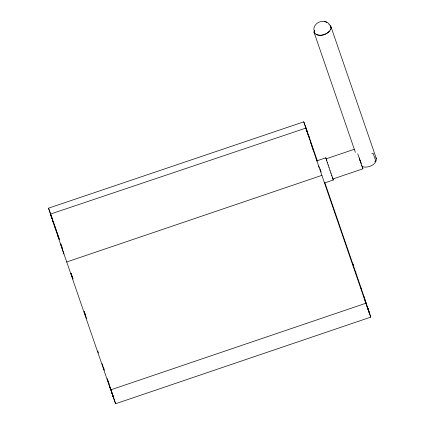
<?xml version="1.0" encoding="UTF-8"?>
<svg xmlns="http://www.w3.org/2000/svg" width="425" height="425" viewBox="0 0 425 425"><rect width="100%" height="100%" fill="white"/><g stroke="black" fill="none" stroke-linecap="round" stroke-linejoin="round"><path stroke-width="0.64" d="M316.524 160.958L325.8 157.813L326.82 160.953M324.658 182.925L333.312 179.988L333.057 179.143M332.733 178.33L332.966 178.973L362.913 168.805L362.238 166.68M313.793 29.474C314.038 22.004 324.509 18.355 329.285 24.22M314.203 29.957L314.054 32.358L355.38 152.373M314.351 30.159L314.208 32.523L314.914 33.708M330.517 29.745C331.612 27.88 330.942 25.42 328.961 24.496M316.019 34.494L319.743 35.217M330.634 29.532C327.744 34.882 317.889 38.202 314.054 32.358M329.635 31.03C327.112 33.761 323.404 35.201 319.722 35.291M53.508 223.173L48.514 208.181L303.79 121.832L309.485 138.109M354.216 149.297L326.14 158.828L326.368 159.593M371.886 153.59L373.097 153.181L375.843 161.165L374.632 161.574M66.667 262.002L321.847 175.371M368.098 309.671L365.877 303.243L110.697 389.874L60.616 244.205M109.469 386.166L115.6 403.75L370.781 317.119L363.492 295.263M361.999 166.584C367.471 168.481 376.693 165.187 376.337 158.52L330.926 26.632M325.486 21.802L326.947 22.318M324.312 21.393L325.507 21.818M330.103 25.702L330.57 26.493M375.859 157.718L376.337 158.52M370.781 317.119L365.001 300.608M48.514 208.181L49.443 210.635M362.913 168.805L361.59 165.033M325.8 157.813L326.055 158.52M333.312 179.988L332.281 177.039M368.337 310.197L369.235 312.582L367.46 307.116L368.762 310.903M51.181 215.757L50.315 213.472L52.02 218.716L50.426 214.083L305.825 128.111L308.794 136.893M307.557 132.531L305.251 126.135L307.025 131.596M49.629 211.161L51.255 215.82M51.372 216.309L52.53 219.608M111.318 391.515L113.528 397.651L112.986 395.93M331.643 175.201L332.557 177.863M51.457 216.405L54.172 224.368M359.178 157.903L361.925 165.888M330.862 172.927L331.856 175.833M355.831 272.733L352.75 263.67L353.032 264.515M317.358 160.921L308.651 135.591M320.062 168.821L321.141 171.955M324.711 182.267L353.515 265.976M318.654 165.978L365.877 303.243M53.964 223.693L59.367 239.392L54.379 224.958M71.044 273.296L72.988 278.943M84.23 311.594L85.744 315.987M60.86 243.78L62.369 248.173M71.012 273.264L72.957 278.912M84.187 311.53L86.562 318.431M97.793 351.055L98.441 352.936M115.6 403.75L112.189 393.492L112.784 395.324M360.809 162.759L357.786 153.845M329.997 170.383L330.995 173.336M355.422 271.447L358.387 280.208M316.104 158.504L319.186 167.609M102.096 363.603L103.116 366.589M63.936 254.044L57.896 236.305M329.051 167.62L330.039 170.531M358.355 280.043L361.356 288.873M316.253 159.024L310.388 141.722M103.376 367.264L103.976 369.033M103.328 367.205L104.369 370.276M360.129 160.411L360.825 162.467M328.095 164.794L329.099 167.737M360.995 287.895L366.743 304.847M313.491 150.822L303.79 121.832M107.196 378.526L109.034 383.966M55 227.736L58.066 236.698M327.239 162.244L328.228 165.171M108.014 381.039L110.298 387.722M110.93 389.603L111.562 391.478M52.45 220.161L55.638 229.521M326.543 160.151L327.452 162.855M111.764 392.084L113.581 397.534M110.133 387.329L111.993 392.913M360.209 160.708L361.16 163.588M332.44 177.299L332.738 178.202M330.809 26.887L330.953 28.268"/></g></svg>
